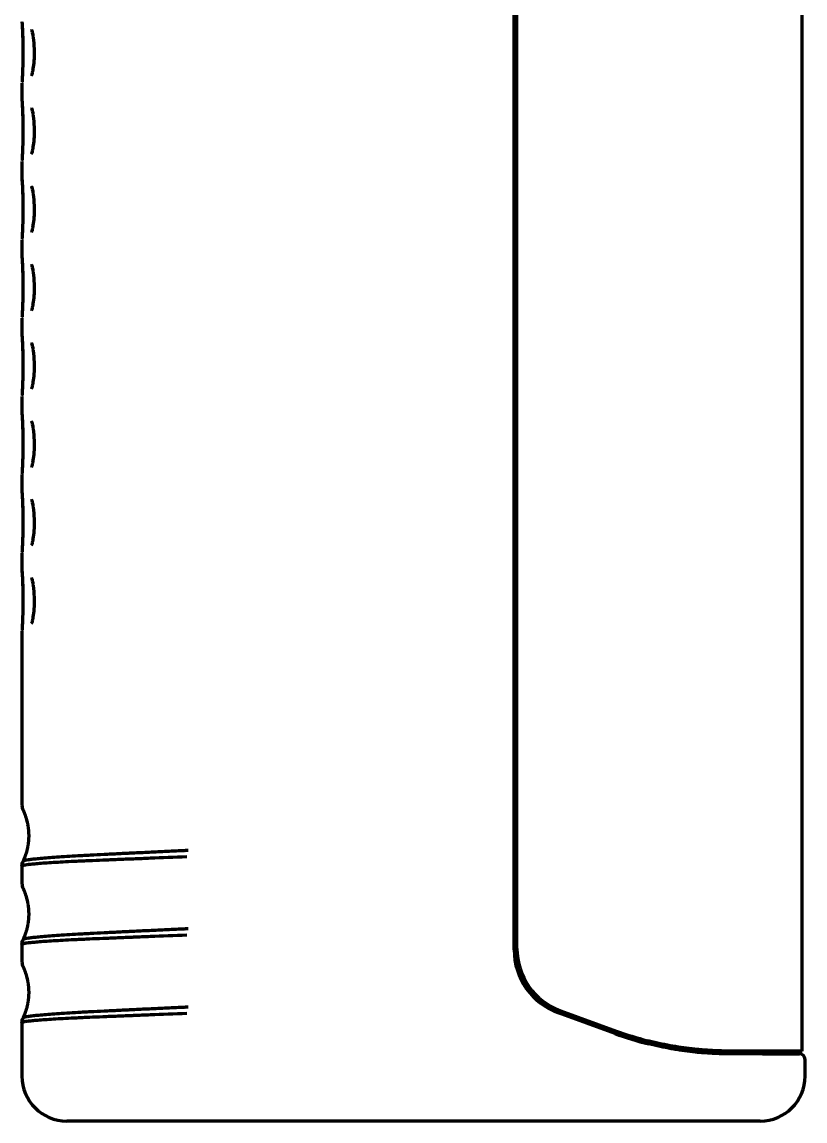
# Model space of a CAD drawing. Header units: inches. Extents: x -3077 to 7201, y 316 to 5463.
# Drawn here: x 5522.78 to 5557.78, y 2771.01 to 2820.12 of the extents above; entities that cross this region are included whole.
import ezdxf

# ---------------------------------------------------------------- set-up
doc = ezdxf.new("R2010")
doc.units = ezdxf.units.IN

msp = doc.modelspace()

# ---------------------------------------------------------------- linework, layer by layer
at = {"linetype": 'Continuous', "lineweight": 70}
for p, q in [((5544.779, 2778.654), (5544.779, 2953.332)), ((5544.826, 2778.716), (5544.826, 2953.271)), ((5544.904, 2778.716), (5544.904, 2953.271)), ((5557.654, 2774.131), (5557.654, 2837.756)), ((5522.779, 2817.391), (5522.779, 2816.621)), ((5522.781, 2817.438), (5522.78, 2817.419)), ((5522.779, 2813.891), (5522.779, 2813.121)), ((5522.781, 2813.938), (5522.78, 2813.919)), ((5522.78, 2813.088), (5522.79, 2812.917)), ((5522.798, 2812.772), (5522.803, 2812.641)), ((5522.779, 2810.391), (5522.779, 2809.621)), ((5522.781, 2810.438), (5522.78, 2810.419)), ((5522.781, 2806.938), (5522.78, 2806.919)), ((5522.779, 2806.891), (5522.779, 2806.121)), ((5522.779, 2803.391), (5522.779, 2802.621)), ((5522.781, 2803.438), (5522.78, 2803.419)), ((5522.779, 2799.891), (5522.779, 2799.121)), ((5522.781, 2799.938), (5522.78, 2799.919)), ((5522.779, 2796.391), (5522.779, 2795.621)), ((5522.781, 2796.438), (5522.78, 2796.419)), ((5522.78, 2795.588), (5522.79, 2795.417)), ((5522.798, 2795.271), (5522.803, 2795.141)), ((5522.779, 2792.891), (5522.779, 2785.112)), ((5522.781, 2792.938), (5522.78, 2792.919)), ((5522.779, 2782.399), (5522.779, 2781.612)), ((5522.779, 2778.899), (5522.779, 2778.112)), ((5549.294, 2774.91), (5546.753, 2775.835)), ((5546.77, 2775.933), (5549.258, 2775.028)), ((5546.848, 2775.933), (5549.336, 2775.028)), ((5522.779, 2775.399), (5522.779, 2773.006)), ((5554.424, 2774.131), (5553.719, 2774.131)), ((5556.001, 2774.131), (5554.424, 2774.131)), ((5555.879, 2774.006), (5554.424, 2774.006)), ((5555.879, 2774.006), (5557.529, 2774.006)), ((5557.654, 2774.131), (5556.001, 2774.131)), ((5557.779, 2773.006), (5557.779, 2773.756)), ((5541.81, 2771.006), (5524.779, 2771.006)), ((5542.755, 2771.006), (5541.81, 2771.006)), ((5550.597, 2771.006), (5542.755, 2771.006)), ((5554.176, 2771.006), (5550.597, 2771.006)), ((5555.779, 2771.006), (5554.176, 2771.006))]:
    msp.add_line(p, q, dxfattribs=at)
for centre, radius, start, end in [((5523.279, 2785.112), 0.5, 180.0006, 191.4961), ((5523.279, 2785.112), 0.5, 191.4961, 204.7126), ((5523.279, 2782.399), 0.5, 168.5023, 180.0077), ((5523.279, 2782.399), 0.5, 155.278, 168.5023), ((5523.279, 2781.612), 0.5, 180.0006, 191.4961), ((5523.279, 2781.612), 0.5, 191.4961, 204.7126), ((5523.279, 2778.899), 0.5, 168.5023, 180.0077), ((5523.279, 2778.899), 0.5, 155.278, 168.5023), ((5547.779, 2778.654), 3, 180, 250), ((5523.279, 2778.112), 0.5, 180.0005, 191.4945), ((5523.279, 2778.112), 0.5, 191.4945, 204.7125), ((5523.279, 2775.399), 0.5, 168.5022, 180.0077), ((5523.279, 2775.399), 0.5, 155.278, 168.5022), ((5556.779, 2774.256), 0.25, 210.0009, 270), ((5557.529, 2773.756), 0.25, 0, 90), ((5524.779, 2773.006), 2, 180, 270), ((5555.779, 2773.006), 2, 270, 0)]:
    msp.add_arc(centre, radius, start, end, dxfattribs=at)
for centre, major_axis, ratio, start_param, end_param in [((5547.776, 2778.716), (0, -2.96), 0.996917, 4.712389, 5.935111), ((5547.855, 2778.716), (0, -2.96), 0.996917, 4.712389, 5.935111), ((5554.346, 2789.096), (0, 14.965), 0.996917, 2.793557, 2.892332), ((5554.425, 2789.096), (0, 14.965), 0.996917, 2.793557, 2.892332), ((5554.424, 2789.006), (-15, 0), 1, 1.22173, 1.326437)]:
    msp.add_ellipse(centre, major_axis=major_axis, ratio=ratio, start_param=start_param, end_param=end_param, dxfattribs=at)
for points, knots in [([(5522.779, 2820.12), (5522.779, 2820.117), (5522.779, 2820.109), (5522.779, 2820.099), (5522.78, 2820.093), (5522.78, 2820.092), (5522.78, 2820.091), (5522.78, 2820.09), (5522.78, 2820.089), (5522.78, 2820.085), (5522.783, 2820.034), (5522.796, 2819.817), (5522.813, 2819.431), (5522.819, 2819.12), (5522.821, 2818.938)], [0, 0, 0, 0, 0.005452, 0.013653, 0.014988, 0.015852, 0.016811, 0.018403, 0.022098, 0.036367, 0.226726, 0.471136, 0.720386, 1, 1, 1, 1]), ([(5522.78, 2820.088), (5522.78, 2820.088), (5522.78, 2820.088), (5522.781, 2820.074), (5522.787, 2819.972), (5522.797, 2819.802), (5522.802, 2819.658), (5522.803, 2819.641)], [0, 0, 0, 0, 0.009366, 0.125992, 0.509132, 0.941773, 1, 1, 1, 1]), ([(5523.199, 2819.783), (5523.201, 2819.78), (5523.208, 2819.763), (5523.233, 2819.678), (5523.259, 2819.569), (5523.271, 2819.475), (5523.273, 2819.454)], [0, 0, 0, 0, 0.178169, 0.4765, 0.887764, 1, 1, 1, 1]), ([(5522.803, 2819.641), (5522.808, 2819.534), (5522.816, 2819.281), (5522.821, 2818.973), (5522.822, 2818.805), (5522.822, 2818.805)], [0, 0, 0, 0, 0.452434, 0.999955, 1, 1, 1, 1]), ([(5522.821, 2818.938), (5522.822, 2818.748), (5522.821, 2818.396), (5522.807, 2817.921), (5522.789, 2817.579), (5522.783, 2817.469), (5522.781, 2817.438)], [0, 0, 0, 0, 0.268394, 0.530216, 0.758686, 1, 1, 1, 1]), ([(5523.32, 2818.874), (5523.321, 2818.858), (5523.329, 2818.697), (5523.314, 2818.396), (5523.286, 2818.103), (5523.264, 2817.997), (5523.26, 2817.979)], [0, 0, 0, 0, 0.051676, 0.507762, 0.911768, 1, 1, 1, 1]), ([(5523.26, 2817.979), (5523.249, 2817.916), (5523.232, 2817.82), (5523.205, 2817.742), (5523.202, 2817.734), (5523.201, 2817.733)], [0, 0, 0, 0, 0.446092, 0.85264, 1, 1, 1, 1]), ([(5522.779, 2816.62), (5522.779, 2816.617), (5522.779, 2816.609), (5522.779, 2816.599), (5522.78, 2816.593), (5522.78, 2816.592), (5522.78, 2816.591), (5522.78, 2816.59), (5522.78, 2816.589), (5522.78, 2816.585), (5522.783, 2816.534), (5522.796, 2816.317), (5522.813, 2815.931), (5522.819, 2815.62), (5522.821, 2815.438)], [0, 0, 0, 0, 0.005453, 0.013653, 0.014988, 0.015852, 0.016811, 0.018403, 0.022097, 0.036366, 0.226687, 0.471099, 0.720346, 1, 1, 1, 1]), ([(5522.78, 2816.588), (5522.78, 2816.588), (5522.78, 2816.588), (5522.781, 2816.574), (5522.787, 2816.472), (5522.797, 2816.302), (5522.802, 2816.158), (5522.803, 2816.141)], [0, 0, 0, 0, 0.009366, 0.125992, 0.509133, 0.941774, 1, 1, 1, 1]), ([(5523.199, 2816.283), (5523.201, 2816.28), (5523.208, 2816.263), (5523.233, 2816.178), (5523.259, 2816.069), (5523.271, 2815.975), (5523.273, 2815.954)], [0, 0, 0, 0, 0.178169, 0.4765, 0.887764, 1, 1, 1, 1]), ([(5522.803, 2816.141), (5522.808, 2816.034), (5522.816, 2815.781), (5522.821, 2815.473), (5522.822, 2815.305), (5522.822, 2815.305)], [0, 0, 0, 0, 0.452435, 0.999956, 1, 1, 1, 1]), ([(5522.821, 2815.438), (5522.822, 2815.248), (5522.821, 2814.896), (5522.807, 2814.421), (5522.789, 2814.079), (5522.783, 2813.969), (5522.781, 2813.938)], [0, 0, 0, 0, 0.268394, 0.530216, 0.758686, 1, 1, 1, 1]), ([(5523.32, 2815.374), (5523.321, 2815.358), (5523.329, 2815.197), (5523.314, 2814.896), (5523.286, 2814.603), (5523.264, 2814.497), (5523.26, 2814.479)], [0, 0, 0, 0, 0.051676, 0.507762, 0.911768, 1, 1, 1, 1]), ([(5523.26, 2814.479), (5523.249, 2814.416), (5523.232, 2814.32), (5523.205, 2814.242), (5523.202, 2814.234), (5523.201, 2814.233)], [0, 0, 0, 0, 0.446092, 0.85264, 1, 1, 1, 1]), ([(5522.779, 2813.12), (5522.779, 2813.117), (5522.779, 2813.109), (5522.779, 2813.099), (5522.78, 2813.093), (5522.78, 2813.092), (5522.78, 2813.091), (5522.78, 2813.09), (5522.78, 2813.089), (5522.78, 2813.085), (5522.783, 2813.034), (5522.796, 2812.817), (5522.813, 2812.431), (5522.819, 2812.12), (5522.821, 2811.938)], [0, 0, 0, 0, 0.005452, 0.013653, 0.014988, 0.015852, 0.016811, 0.018403, 0.022098, 0.036366, 0.226707, 0.471118, 0.720366, 1, 1, 1, 1]), ([(5522.803, 2812.641), (5522.808, 2812.534), (5522.816, 2812.281), (5522.821, 2811.973), (5522.822, 2811.805), (5522.822, 2811.805)], [0, 0, 0, 0, 0.452438, 0.999958, 1, 1, 1, 1]), ([(5523.199, 2812.783), (5523.201, 2812.78), (5523.208, 2812.763), (5523.233, 2812.678), (5523.259, 2812.569), (5523.271, 2812.475), (5523.273, 2812.454)], [0, 0, 0, 0, 0.178169, 0.4765, 0.887764, 1, 1, 1, 1]), ([(5522.821, 2811.938), (5522.822, 2811.748), (5522.821, 2811.396), (5522.807, 2810.921), (5522.789, 2810.579), (5522.783, 2810.469), (5522.781, 2810.438)], [0, 0, 0, 0, 0.268394, 0.530216, 0.758686, 1, 1, 1, 1]), ([(5523.32, 2811.874), (5523.321, 2811.858), (5523.329, 2811.697), (5523.314, 2811.396), (5523.286, 2811.103), (5523.264, 2810.997), (5523.26, 2810.979)], [0, 0, 0, 0, 0.051676, 0.507762, 0.911768, 1, 1, 1, 1]), ([(5523.26, 2810.979), (5523.249, 2810.916), (5523.232, 2810.82), (5523.205, 2810.742), (5523.202, 2810.734), (5523.201, 2810.733)], [0, 0, 0, 0, 0.446092, 0.85264, 1, 1, 1, 1]), ([(5522.779, 2809.62), (5522.779, 2809.617), (5522.779, 2809.609), (5522.779, 2809.599), (5522.78, 2809.593), (5522.78, 2809.592), (5522.78, 2809.591), (5522.78, 2809.59), (5522.78, 2809.589), (5522.78, 2809.585), (5522.783, 2809.534), (5522.796, 2809.317), (5522.813, 2808.931), (5522.819, 2808.62), (5522.821, 2808.438)], [0, 0, 0, 0, 0.005452, 0.013653, 0.014988, 0.015852, 0.016811, 0.018403, 0.022098, 0.036367, 0.22672, 0.47113, 0.720379, 1, 1, 1, 1]), ([(5522.78, 2809.588), (5522.78, 2809.588), (5522.78, 2809.588), (5522.781, 2809.574), (5522.787, 2809.472), (5522.797, 2809.302), (5522.802, 2809.158), (5522.803, 2809.141)], [0, 0, 0, 0, 0.009366, 0.125992, 0.509133, 0.941774, 1, 1, 1, 1]), ([(5522.803, 2809.141), (5522.808, 2809.034), (5522.816, 2808.781), (5522.821, 2808.473), (5522.822, 2808.305), (5522.822, 2808.305)], [0, 0, 0, 0, 0.452436, 0.999956, 1, 1, 1, 1]), ([(5523.199, 2809.283), (5523.201, 2809.28), (5523.208, 2809.263), (5523.233, 2809.178), (5523.259, 2809.069), (5523.271, 2808.975), (5523.273, 2808.954)], [0, 0, 0, 0, 0.178169, 0.4765, 0.887764, 1, 1, 1, 1]), ([(5522.821, 2808.438), (5522.822, 2808.248), (5522.821, 2807.896), (5522.807, 2807.421), (5522.789, 2807.079), (5522.783, 2806.969), (5522.781, 2806.938)], [0, 0, 0, 0, 0.268394, 0.530216, 0.758686, 1, 1, 1, 1]), ([(5523.32, 2808.374), (5523.321, 2808.358), (5523.329, 2808.197), (5523.314, 2807.896), (5523.286, 2807.603), (5523.264, 2807.497), (5523.26, 2807.479)], [0, 0, 0, 0, 0.051676, 0.507762, 0.911768, 1, 1, 1, 1]), ([(5523.26, 2807.479), (5523.249, 2807.416), (5523.232, 2807.32), (5523.205, 2807.242), (5523.202, 2807.234), (5523.201, 2807.233)], [0, 0, 0, 0, 0.446092, 0.85264, 1, 1, 1, 1]), ([(5522.779, 2806.12), (5522.779, 2806.117), (5522.779, 2806.109), (5522.779, 2806.099), (5522.78, 2806.093), (5522.78, 2806.092), (5522.78, 2806.091), (5522.78, 2806.09), (5522.78, 2806.089), (5522.78, 2806.085), (5522.783, 2806.034), (5522.796, 2805.817), (5522.813, 2805.431), (5522.819, 2805.12), (5522.821, 2804.938)], [0, 0, 0, 0, 0.005451, 0.013653, 0.014988, 0.015852, 0.016811, 0.018403, 0.022098, 0.036368, 0.226762, 0.471171, 0.720422, 1, 1, 1, 1]), ([(5522.78, 2806.088), (5522.78, 2806.088), (5522.78, 2806.088), (5522.781, 2806.074), (5522.787, 2805.972), (5522.797, 2805.802), (5522.802, 2805.658), (5522.803, 2805.641)], [0, 0, 0, 0, 0.009366, 0.125992, 0.509132, 0.941773, 1, 1, 1, 1]), ([(5522.803, 2805.641), (5522.808, 2805.534), (5522.816, 2805.281), (5522.821, 2804.973), (5522.822, 2804.805), (5522.822, 2804.805)], [0, 0, 0, 0, 0.452434, 0.999955, 1, 1, 1, 1]), ([(5523.199, 2805.783), (5523.201, 2805.78), (5523.208, 2805.763), (5523.233, 2805.678), (5523.259, 2805.569), (5523.271, 2805.475), (5523.273, 2805.454)], [0, 0, 0, 0, 0.178169, 0.4765, 0.887764, 1, 1, 1, 1]), ([(5522.821, 2804.938), (5522.822, 2804.748), (5522.821, 2804.396), (5522.807, 2803.921), (5522.789, 2803.579), (5522.783, 2803.469), (5522.781, 2803.438)], [0, 0, 0, 0, 0.268394, 0.530216, 0.758686, 1, 1, 1, 1]), ([(5523.32, 2804.874), (5523.321, 2804.858), (5523.329, 2804.697), (5523.314, 2804.396), (5523.286, 2804.103), (5523.264, 2803.997), (5523.26, 2803.979)], [0, 0, 0, 0, 0.051676, 0.507762, 0.911768, 1, 1, 1, 1]), ([(5523.26, 2803.979), (5523.249, 2803.916), (5523.232, 2803.82), (5523.205, 2803.742), (5523.202, 2803.734), (5523.201, 2803.733)], [0, 0, 0, 0, 0.446092, 0.85264, 1, 1, 1, 1]), ([(5522.779, 2802.62), (5522.779, 2802.617), (5522.779, 2802.609), (5522.779, 2802.599), (5522.78, 2802.593), (5522.78, 2802.592), (5522.78, 2802.591), (5522.78, 2802.59), (5522.78, 2802.589), (5522.78, 2802.585), (5522.783, 2802.534), (5522.796, 2802.317), (5522.813, 2801.931), (5522.819, 2801.62), (5522.821, 2801.438)], [0, 0, 0, 0, 0.005453, 0.013653, 0.014988, 0.015852, 0.016811, 0.018403, 0.022097, 0.036365, 0.226672, 0.471084, 0.720331, 1, 1, 1, 1]), ([(5522.78, 2802.588), (5522.78, 2802.588), (5522.78, 2802.588), (5522.781, 2802.574), (5522.787, 2802.472), (5522.797, 2802.302), (5522.802, 2802.158), (5522.803, 2802.141)], [0, 0, 0, 0, 0.009367, 0.125992, 0.509133, 0.941776, 1, 1, 1, 1]), ([(5522.803, 2802.141), (5522.808, 2802.034), (5522.816, 2801.781), (5522.821, 2801.473), (5522.822, 2801.305), (5522.822, 2801.305)], [0, 0, 0, 0, 0.452437, 0.999957, 1, 1, 1, 1]), ([(5523.199, 2802.283), (5523.201, 2802.28), (5523.208, 2802.263), (5523.233, 2802.178), (5523.259, 2802.069), (5523.271, 2801.975), (5523.273, 2801.954)], [0, 0, 0, 0, 0.178169, 0.4765, 0.887764, 1, 1, 1, 1]), ([(5522.821, 2801.438), (5522.822, 2801.248), (5522.821, 2800.896), (5522.807, 2800.421), (5522.789, 2800.079), (5522.783, 2799.969), (5522.781, 2799.938)], [0, 0, 0, 0, 0.268394, 0.530216, 0.758686, 1, 1, 1, 1]), ([(5523.32, 2801.374), (5523.321, 2801.358), (5523.329, 2801.197), (5523.314, 2800.896), (5523.286, 2800.603), (5523.264, 2800.497), (5523.26, 2800.479)], [0, 0, 0, 0, 0.051676, 0.507762, 0.911768, 1, 1, 1, 1]), ([(5523.26, 2800.479), (5523.249, 2800.416), (5523.232, 2800.32), (5523.205, 2800.242), (5523.202, 2800.234), (5523.201, 2800.233)], [0, 0, 0, 0, 0.446092, 0.85264, 1, 1, 1, 1]), ([(5522.779, 2799.12), (5522.779, 2799.117), (5522.779, 2799.109), (5522.779, 2799.099), (5522.78, 2799.093), (5522.78, 2799.092), (5522.78, 2799.091), (5522.78, 2799.09), (5522.78, 2799.089), (5522.78, 2799.085), (5522.783, 2799.034), (5522.796, 2798.817), (5522.813, 2798.431), (5522.819, 2798.12), (5522.821, 2797.938)], [0, 0, 0, 0, 0.005451, 0.013653, 0.014988, 0.015852, 0.016811, 0.018403, 0.022098, 0.036368, 0.226747, 0.471157, 0.720407, 1, 1, 1, 1]), ([(5522.78, 2799.088), (5522.78, 2799.088), (5522.78, 2799.088), (5522.781, 2799.074), (5522.787, 2798.972), (5522.797, 2798.802), (5522.802, 2798.658), (5522.803, 2798.641)], [0, 0, 0, 0, 0.009366, 0.125992, 0.509132, 0.941774, 1, 1, 1, 1]), ([(5522.803, 2798.641), (5522.808, 2798.534), (5522.816, 2798.281), (5522.821, 2797.973), (5522.822, 2797.805), (5522.822, 2797.805)], [0, 0, 0, 0, 0.452435, 0.999956, 1, 1, 1, 1]), ([(5523.199, 2798.783), (5523.201, 2798.78), (5523.208, 2798.763), (5523.233, 2798.678), (5523.259, 2798.569), (5523.271, 2798.475), (5523.273, 2798.454)], [0, 0, 0, 0, 0.178169, 0.4765, 0.887764, 1, 1, 1, 1]), ([(5522.821, 2797.938), (5522.822, 2797.748), (5522.821, 2797.396), (5522.807, 2796.921), (5522.789, 2796.579), (5522.783, 2796.469), (5522.781, 2796.438)], [0, 0, 0, 0, 0.268394, 0.530216, 0.758686, 1, 1, 1, 1]), ([(5523.32, 2797.874), (5523.321, 2797.858), (5523.329, 2797.697), (5523.314, 2797.396), (5523.286, 2797.103), (5523.264, 2796.997), (5523.26, 2796.979)], [0, 0, 0, 0, 0.051676, 0.507762, 0.911768, 1, 1, 1, 1]), ([(5523.26, 2796.979), (5523.249, 2796.916), (5523.232, 2796.82), (5523.205, 2796.742), (5523.202, 2796.734), (5523.201, 2796.733)], [0, 0, 0, 0, 0.446092, 0.85264, 1, 1, 1, 1]), ([(5522.779, 2795.62), (5522.779, 2795.617), (5522.779, 2795.609), (5522.779, 2795.599), (5522.78, 2795.593), (5522.78, 2795.592), (5522.78, 2795.591), (5522.78, 2795.59), (5522.78, 2795.589), (5522.78, 2795.585), (5522.783, 2795.534), (5522.796, 2795.317), (5522.813, 2794.931), (5522.819, 2794.62), (5522.821, 2794.438)], [0, 0, 0, 0, 0.005451, 0.013653, 0.014988, 0.015852, 0.016811, 0.018403, 0.022098, 0.036368, 0.226749, 0.471158, 0.720409, 1, 1, 1, 1]), ([(5522.803, 2795.141), (5522.808, 2795.034), (5522.816, 2794.781), (5522.821, 2794.473), (5522.822, 2794.305), (5522.822, 2794.305)], [0, 0, 0, 0, 0.452434, 0.999955, 1, 1, 1, 1]), ([(5523.199, 2795.283), (5523.201, 2795.28), (5523.208, 2795.263), (5523.233, 2795.178), (5523.259, 2795.069), (5523.271, 2794.975), (5523.273, 2794.954)], [0, 0, 0, 0, 0.178169, 0.4765, 0.887764, 1, 1, 1, 1]), ([(5522.821, 2794.438), (5522.822, 2794.248), (5522.821, 2793.896), (5522.807, 2793.421), (5522.789, 2793.079), (5522.783, 2792.969), (5522.781, 2792.938)], [0, 0, 0, 0, 0.268394, 0.530216, 0.758686, 1, 1, 1, 1]), ([(5523.32, 2794.374), (5523.321, 2794.358), (5523.329, 2794.197), (5523.314, 2793.896), (5523.286, 2793.603), (5523.264, 2793.497), (5523.26, 2793.479)], [0, 0, 0, 0, 0.051676, 0.507762, 0.911768, 1, 1, 1, 1]), ([(5523.26, 2793.479), (5523.249, 2793.416), (5523.232, 2793.32), (5523.205, 2793.242), (5523.202, 2793.234), (5523.201, 2793.233)], [0, 0, 0, 0, 0.446092, 0.85264, 1, 1, 1, 1]), ([(5522.779, 2785.112), (5522.779, 2785.076), (5522.783, 2785.04), (5522.798, 2784.97), (5522.81, 2784.936), (5522.825, 2784.903)], [0, 0, 0, 0, 0.5, 0.5, 1, 1, 1, 1]), ([(5522.779, 2785.111), (5522.779, 2785.075), (5522.783, 2785.04), (5522.798, 2784.969), (5522.81, 2784.935), (5522.825, 2784.903)], [0, 0, 0, 0, 0.5, 0.5, 1, 1, 1, 1]), ([(5522.825, 2784.903), (5522.828, 2784.895), (5522.835, 2784.88), (5522.845, 2784.857), (5522.855, 2784.835), (5522.865, 2784.812), (5522.874, 2784.79), (5522.882, 2784.768), (5522.891, 2784.747), (5522.899, 2784.726), (5522.907, 2784.705), (5522.914, 2784.684), (5522.922, 2784.664), (5522.929, 2784.643), (5522.936, 2784.624), (5522.942, 2784.604), (5522.948, 2784.585), (5522.954, 2784.566), (5522.96, 2784.547), (5522.965, 2784.529), (5522.971, 2784.511), (5522.976, 2784.493), (5522.981, 2784.476), (5522.985, 2784.458), (5522.99, 2784.442), (5522.994, 2784.425), (5522.998, 2784.409), (5523.002, 2784.393), (5523.006, 2784.378), (5523.009, 2784.363), (5523.013, 2784.348), (5523.016, 2784.334), (5523.019, 2784.319), (5523.022, 2784.306), (5523.029, 2784.272), (5523.038, 2784.221), (5523.048, 2784.161), (5523.055, 2784.115), (5523.059, 2784.081), (5523.063, 2784.046), (5523.067, 2784.011), (5523.07, 2783.975), (5523.073, 2783.938), (5523.075, 2783.901), (5523.077, 2783.864), (5523.078, 2783.828), (5523.079, 2783.792), (5523.079, 2783.768), (5523.079, 2783.756)], [0, 0, 0, 0, 0.021445, 0.042584, 0.063416, 0.083942, 0.10416, 0.124071, 0.143675, 0.16297, 0.181957, 0.200636, 0.219006, 0.237068, 0.25482, 0.272263, 0.289397, 0.306221, 0.322736, 0.338941, 0.354836, 0.370421, 0.385696, 0.400662, 0.415317, 0.429662, 0.443696, 0.457421, 0.470835, 0.48394, 0.496734, 0.509218, 0.521392, 0.533257, 0.544811, 0.607442, 0.66674, 0.696456, 0.725603, 0.754432, 0.783094, 0.814862, 0.846359, 0.877592, 0.908566, 0.939287, 0.969763, 1, 1, 1, 1]), ([(5523.079, 2783.751), (5523.079, 2783.744), (5523.079, 2783.731), (5523.079, 2783.71), (5523.078, 2783.69), (5523.078, 2783.669), (5523.077, 2783.648), (5523.076, 2783.627), (5523.075, 2783.606), (5523.073, 2783.585), (5523.072, 2783.564), (5523.07, 2783.542), (5523.069, 2783.521), (5523.066, 2783.495), (5523.063, 2783.466), (5523.059, 2783.432), (5523.055, 2783.397), (5523.048, 2783.351), (5523.039, 2783.292), (5523.028, 2783.234), (5523.018, 2783.189), (5523.011, 2783.156), (5523.003, 2783.122), (5522.994, 2783.087), (5522.985, 2783.05), (5522.974, 2783.012), (5522.962, 2782.972), (5522.95, 2782.931), (5522.936, 2782.889), (5522.921, 2782.845), (5522.904, 2782.8), (5522.887, 2782.754), (5522.868, 2782.706), (5522.847, 2782.658), (5522.832, 2782.625), (5522.825, 2782.609)], [0, 0, 0, 0, 0.017386, 0.034852, 0.0524, 0.070031, 0.087746, 0.105549, 0.123439, 0.141419, 0.15949, 0.177654, 0.195912, 0.214265, 0.242769, 0.271554, 0.300588, 0.330459, 0.389653, 0.453048, 0.479696, 0.507747, 0.537203, 0.568063, 0.600328, 0.633996, 0.669068, 0.705543, 0.743419, 0.782695, 0.82337, 0.86544, 0.908904, 0.953758, 1, 1, 1, 1]), ([(5530.2, 2783.093), (5530.191, 2783.093), (5530.182, 2783.092), (5530.164, 2783.091), (5530.137, 2783.09), (5530.075, 2783.087), (5529.951, 2783.082), (5529.705, 2783.07), (5529.499, 2783.06), (5529.09, 2783.041), (5528.56, 2783.016), (5528.058, 2782.992), (5527.753, 2782.977), (5527.693, 2782.974), (5527.573, 2782.968), (5527.394, 2782.96), (5527.22, 2782.951), (5526.879, 2782.934), (5526.44, 2782.913), (5526.035, 2782.892), (5525.743, 2782.877), (5525.6, 2782.869), (5525.462, 2782.862), (5525.371, 2782.857), (5525.326, 2782.854), (5525.105, 2782.842), (5524.937, 2782.832), (5524.621, 2782.813), (5524.324, 2782.793), (5523.935, 2782.763), (5523.603, 2782.735), (5523.418, 2782.716), (5523.295, 2782.703), (5523.236, 2782.696), (5523.184, 2782.69), (5523.15, 2782.686), (5523.133, 2782.683), (5523.054, 2782.673), (5522.949, 2782.656), (5522.884, 2782.641), (5522.85, 2782.629), (5522.841, 2782.625), (5522.829, 2782.617), (5522.826, 2782.613), (5522.825, 2782.609)], [0, 0, 0, 0, 0.001953, 0.001953, 0.003906, 0.007813, 0.015625, 0.03125, 0.0625, 0.0625, 0.125, 0.1875, 0.1875, 0.203125, 0.203125, 0.21875, 0.25, 0.25, 0.3125, 0.375, 0.375, 0.40625, 0.421875, 0.421875, 0.4375, 0.4375, 0.5, 0.5, 0.5625, 0.625, 0.6875, 0.75, 0.75, 0.78125, 0.796875, 0.796875, 0.8125, 0.8125, 0.875, 0.9375, 0.9375, 0.96875, 0.96875, 1, 1, 1, 1]), ([(5530.151, 2782.807), (5529.578, 2782.786), (5529.034, 2782.765), (5528.26, 2782.735), (5528.009, 2782.725), (5527.704, 2782.712), (5527.643, 2782.71), (5527.523, 2782.705), (5527.345, 2782.698), (5527.171, 2782.691), (5526.829, 2782.677), (5526.391, 2782.659), (5525.985, 2782.642), (5525.694, 2782.63), (5525.551, 2782.624), (5525.413, 2782.618), (5525.322, 2782.613), (5525.277, 2782.611), (5525.055, 2782.601), (5524.888, 2782.593), (5524.571, 2782.576), (5524.274, 2782.559), (5523.886, 2782.534), (5523.553, 2782.509), (5523.369, 2782.493), (5523.246, 2782.481), (5523.188, 2782.475), (5523.135, 2782.47), (5523.101, 2782.466), (5523.085, 2782.464), (5523.006, 2782.455), (5522.901, 2782.441), (5522.837, 2782.428), (5522.804, 2782.417), (5522.795, 2782.414), (5522.783, 2782.407), (5522.78, 2782.404), (5522.779, 2782.4)], [0, 0, 0, 0, 0.125, 0.125, 0.1875, 0.1875, 0.203125, 0.203125, 0.21875, 0.25, 0.25, 0.3125, 0.375, 0.375, 0.40625, 0.421875, 0.421875, 0.4375, 0.4375, 0.5, 0.5, 0.5625, 0.625, 0.6875, 0.75, 0.75, 0.78125, 0.796875, 0.796875, 0.8125, 0.8125, 0.875, 0.9375, 0.9375, 0.96875, 0.96875, 1, 1, 1, 1]), ([(5522.779, 2782.4), (5522.779, 2782.436), (5522.783, 2782.472), (5522.798, 2782.542), (5522.81, 2782.576), (5522.825, 2782.609)], [0, 0, 0, 0, 0.5, 0.5, 1, 1, 1, 1]), ([(5522.779, 2781.612), (5522.779, 2781.576), (5522.783, 2781.54), (5522.798, 2781.47), (5522.81, 2781.436), (5522.825, 2781.403)], [0, 0, 0, 0, 0.5, 0.5, 1, 1, 1, 1]), ([(5522.779, 2781.611), (5522.779, 2781.575), (5522.783, 2781.54), (5522.798, 2781.469), (5522.81, 2781.435), (5522.825, 2781.403)], [0, 0, 0, 0, 0.5, 0.5, 1, 1, 1, 1]), ([(5522.825, 2781.403), (5522.828, 2781.395), (5522.835, 2781.38), (5522.845, 2781.357), (5522.855, 2781.335), (5522.865, 2781.312), (5522.874, 2781.29), (5522.882, 2781.268), (5522.891, 2781.247), (5522.899, 2781.226), (5522.907, 2781.205), (5522.914, 2781.184), (5522.922, 2781.164), (5522.929, 2781.143), (5522.936, 2781.124), (5522.942, 2781.104), (5522.948, 2781.085), (5522.954, 2781.066), (5522.96, 2781.047), (5522.965, 2781.029), (5522.971, 2781.011), (5522.976, 2780.993), (5522.981, 2780.976), (5522.985, 2780.958), (5522.99, 2780.942), (5522.994, 2780.925), (5522.998, 2780.909), (5523.002, 2780.893), (5523.006, 2780.878), (5523.009, 2780.863), (5523.013, 2780.848), (5523.016, 2780.834), (5523.019, 2780.819), (5523.022, 2780.806), (5523.029, 2780.772), (5523.038, 2780.721), (5523.048, 2780.661), (5523.055, 2780.615), (5523.059, 2780.581), (5523.063, 2780.546), (5523.067, 2780.511), (5523.07, 2780.475), (5523.073, 2780.438), (5523.075, 2780.401), (5523.077, 2780.364), (5523.078, 2780.328), (5523.079, 2780.292), (5523.079, 2780.268), (5523.079, 2780.256)], [0, 0, 0, 0, 0.021445, 0.042584, 0.063416, 0.083942, 0.10416, 0.124071, 0.143675, 0.16297, 0.181957, 0.200636, 0.219006, 0.237068, 0.25482, 0.272263, 0.289397, 0.306221, 0.322736, 0.338941, 0.354836, 0.370421, 0.385696, 0.400662, 0.415317, 0.429662, 0.443696, 0.457421, 0.470835, 0.48394, 0.496734, 0.509218, 0.521392, 0.533257, 0.544811, 0.607442, 0.66674, 0.696456, 0.725603, 0.754432, 0.783094, 0.814862, 0.846359, 0.877592, 0.908566, 0.939287, 0.969763, 1, 1, 1, 1]), ([(5523.079, 2780.251), (5523.079, 2780.244), (5523.079, 2780.231), (5523.079, 2780.21), (5523.078, 2780.19), (5523.078, 2780.169), (5523.077, 2780.148), (5523.076, 2780.127), (5523.075, 2780.106), (5523.073, 2780.085), (5523.072, 2780.064), (5523.07, 2780.042), (5523.069, 2780.021), (5523.066, 2779.995), (5523.063, 2779.966), (5523.059, 2779.932), (5523.055, 2779.897), (5523.048, 2779.851), (5523.039, 2779.792), (5523.028, 2779.734), (5523.018, 2779.689), (5523.011, 2779.656), (5523.003, 2779.622), (5522.994, 2779.587), (5522.985, 2779.55), (5522.974, 2779.512), (5522.962, 2779.472), (5522.95, 2779.431), (5522.936, 2779.389), (5522.921, 2779.345), (5522.904, 2779.3), (5522.887, 2779.254), (5522.868, 2779.206), (5522.847, 2779.158), (5522.832, 2779.125), (5522.825, 2779.109)], [0, 0, 0, 0, 0.017386, 0.034852, 0.0524, 0.070031, 0.087746, 0.105549, 0.123439, 0.141419, 0.15949, 0.177654, 0.195912, 0.214265, 0.242769, 0.271554, 0.300588, 0.330459, 0.389653, 0.453048, 0.479696, 0.507747, 0.537203, 0.568063, 0.600328, 0.633996, 0.669068, 0.705543, 0.743419, 0.782695, 0.82337, 0.86544, 0.908904, 0.953758, 1, 1, 1, 1]), ([(5530.2, 2779.593), (5530.191, 2779.593), (5530.182, 2779.592), (5530.164, 2779.591), (5530.137, 2779.59), (5530.075, 2779.587), (5529.951, 2779.582), (5529.705, 2779.57), (5529.499, 2779.56), (5529.09, 2779.541), (5528.56, 2779.516), (5528.058, 2779.492), (5527.753, 2779.477), (5527.693, 2779.474), (5527.573, 2779.468), (5527.394, 2779.46), (5527.22, 2779.451), (5526.879, 2779.434), (5526.44, 2779.413), (5526.035, 2779.392), (5525.743, 2779.377), (5525.6, 2779.369), (5525.462, 2779.362), (5525.371, 2779.357), (5525.326, 2779.354), (5525.105, 2779.342), (5524.937, 2779.332), (5524.621, 2779.313), (5524.324, 2779.293), (5523.935, 2779.263), (5523.603, 2779.235), (5523.418, 2779.216), (5523.295, 2779.203), (5523.236, 2779.196), (5523.184, 2779.19), (5523.15, 2779.186), (5523.133, 2779.183), (5523.054, 2779.173), (5522.949, 2779.156), (5522.884, 2779.141), (5522.85, 2779.129), (5522.841, 2779.125), (5522.829, 2779.117), (5522.826, 2779.113), (5522.825, 2779.109)], [0, 0, 0, 0, 0.001953, 0.001953, 0.003906, 0.007813, 0.015625, 0.03125, 0.0625, 0.0625, 0.125, 0.1875, 0.1875, 0.203125, 0.203125, 0.21875, 0.25, 0.25, 0.3125, 0.375, 0.375, 0.40625, 0.421875, 0.421875, 0.4375, 0.4375, 0.5, 0.5, 0.5625, 0.625, 0.6875, 0.75, 0.75, 0.78125, 0.796875, 0.796875, 0.8125, 0.8125, 0.875, 0.9375, 0.9375, 0.96875, 0.96875, 1, 1, 1, 1]), ([(5530.151, 2779.307), (5529.578, 2779.286), (5529.034, 2779.265), (5528.26, 2779.235), (5528.009, 2779.225), (5527.704, 2779.212), (5527.643, 2779.21), (5527.523, 2779.205), (5527.345, 2779.198), (5527.171, 2779.191), (5526.829, 2779.177), (5526.391, 2779.159), (5525.985, 2779.142), (5525.694, 2779.13), (5525.551, 2779.124), (5525.413, 2779.118), (5525.322, 2779.113), (5525.277, 2779.111), (5525.055, 2779.101), (5524.888, 2779.093), (5524.571, 2779.076), (5524.274, 2779.059), (5523.886, 2779.034), (5523.553, 2779.009), (5523.369, 2778.993), (5523.246, 2778.981), (5523.188, 2778.975), (5523.135, 2778.97), (5523.101, 2778.966), (5523.085, 2778.964), (5523.006, 2778.955), (5522.901, 2778.941), (5522.837, 2778.928), (5522.804, 2778.917), (5522.795, 2778.914), (5522.783, 2778.907), (5522.78, 2778.904), (5522.779, 2778.9)], [0, 0, 0, 0, 0.125, 0.125, 0.1875, 0.1875, 0.203125, 0.203125, 0.21875, 0.25, 0.25, 0.3125, 0.375, 0.375, 0.40625, 0.421875, 0.421875, 0.4375, 0.4375, 0.5, 0.5, 0.5625, 0.625, 0.6875, 0.75, 0.75, 0.78125, 0.796875, 0.796875, 0.8125, 0.8125, 0.875, 0.9375, 0.9375, 0.96875, 0.96875, 1, 1, 1, 1]), ([(5522.779, 2778.9), (5522.779, 2778.936), (5522.783, 2778.972), (5522.798, 2779.042), (5522.81, 2779.076), (5522.825, 2779.109)], [0, 0, 0, 0, 0.5, 0.5, 1, 1, 1, 1]), ([(5522.779, 2778.112), (5522.779, 2778.076), (5522.783, 2778.04), (5522.798, 2777.97), (5522.81, 2777.936), (5522.825, 2777.903)], [0, 0, 0, 0, 0.5, 0.5, 1, 1, 1, 1]), ([(5522.779, 2778.111), (5522.779, 2778.075), (5522.783, 2778.04), (5522.798, 2777.969), (5522.81, 2777.935), (5522.825, 2777.903)], [0, 0, 0, 0, 0.5, 0.5, 1, 1, 1, 1]), ([(5522.825, 2777.903), (5522.828, 2777.895), (5522.835, 2777.88), (5522.845, 2777.857), (5522.855, 2777.835), (5522.865, 2777.812), (5522.874, 2777.79), (5522.882, 2777.768), (5522.891, 2777.747), (5522.899, 2777.726), (5522.907, 2777.705), (5522.914, 2777.684), (5522.922, 2777.664), (5522.929, 2777.643), (5522.936, 2777.624), (5522.942, 2777.604), (5522.948, 2777.585), (5522.954, 2777.566), (5522.96, 2777.547), (5522.965, 2777.529), (5522.971, 2777.511), (5522.976, 2777.493), (5522.981, 2777.476), (5522.985, 2777.458), (5522.99, 2777.442), (5522.994, 2777.425), (5522.998, 2777.409), (5523.002, 2777.393), (5523.006, 2777.378), (5523.009, 2777.363), (5523.013, 2777.348), (5523.016, 2777.334), (5523.019, 2777.319), (5523.022, 2777.306), (5523.029, 2777.272), (5523.038, 2777.221), (5523.048, 2777.161), (5523.055, 2777.115), (5523.059, 2777.081), (5523.063, 2777.046), (5523.067, 2777.011), (5523.07, 2776.975), (5523.073, 2776.938), (5523.075, 2776.901), (5523.077, 2776.864), (5523.078, 2776.828), (5523.079, 2776.792), (5523.079, 2776.768), (5523.079, 2776.756)], [0, 0, 0, 0, 0.021445, 0.042584, 0.063416, 0.083942, 0.10416, 0.124071, 0.143675, 0.16297, 0.181957, 0.200636, 0.219006, 0.237068, 0.25482, 0.272263, 0.289397, 0.306221, 0.322736, 0.338941, 0.354836, 0.370421, 0.385696, 0.400662, 0.415317, 0.429662, 0.443696, 0.457421, 0.470835, 0.48394, 0.496734, 0.509218, 0.521392, 0.533257, 0.544811, 0.607442, 0.66674, 0.696456, 0.725603, 0.754432, 0.783094, 0.814862, 0.846359, 0.877592, 0.908566, 0.939287, 0.969763, 1, 1, 1, 1]), ([(5523.079, 2776.751), (5523.079, 2776.744), (5523.079, 2776.731), (5523.079, 2776.71), (5523.078, 2776.69), (5523.078, 2776.669), (5523.077, 2776.648), (5523.076, 2776.627), (5523.075, 2776.606), (5523.073, 2776.585), (5523.072, 2776.564), (5523.07, 2776.542), (5523.069, 2776.521), (5523.066, 2776.495), (5523.063, 2776.466), (5523.059, 2776.432), (5523.055, 2776.397), (5523.048, 2776.351), (5523.039, 2776.292), (5523.028, 2776.234), (5523.018, 2776.189), (5523.011, 2776.156), (5523.003, 2776.122), (5522.994, 2776.087), (5522.985, 2776.05), (5522.974, 2776.012), (5522.962, 2775.972), (5522.95, 2775.931), (5522.936, 2775.889), (5522.921, 2775.845), (5522.904, 2775.8), (5522.887, 2775.754), (5522.868, 2775.706), (5522.847, 2775.658), (5522.832, 2775.625), (5522.825, 2775.609)], [0, 0, 0, 0, 0.017386, 0.034852, 0.0524, 0.070031, 0.087746, 0.105549, 0.123439, 0.141419, 0.15949, 0.177654, 0.195912, 0.214265, 0.242769, 0.271554, 0.300588, 0.330459, 0.389653, 0.453048, 0.479696, 0.507747, 0.537203, 0.568063, 0.600328, 0.633996, 0.669068, 0.705543, 0.743419, 0.782695, 0.82337, 0.86544, 0.908904, 0.953758, 1, 1, 1, 1]), ([(5530.2, 2776.093), (5530.191, 2776.093), (5530.182, 2776.092), (5530.164, 2776.091), (5530.137, 2776.09), (5530.075, 2776.087), (5529.951, 2776.082), (5529.705, 2776.07), (5529.499, 2776.06), (5529.09, 2776.041), (5528.56, 2776.016), (5528.058, 2775.992), (5527.753, 2775.977), (5527.693, 2775.974), (5527.573, 2775.968), (5527.394, 2775.96), (5527.22, 2775.951), (5526.879, 2775.934), (5526.44, 2775.913), (5526.035, 2775.892), (5525.743, 2775.877), (5525.6, 2775.869), (5525.462, 2775.862), (5525.371, 2775.857), (5525.326, 2775.854), (5525.105, 2775.842), (5524.937, 2775.832), (5524.621, 2775.813), (5524.324, 2775.793), (5523.935, 2775.763), (5523.603, 2775.735), (5523.418, 2775.716), (5523.295, 2775.703), (5523.236, 2775.696), (5523.184, 2775.69), (5523.15, 2775.686), (5523.133, 2775.683), (5523.054, 2775.673), (5522.949, 2775.656), (5522.884, 2775.641), (5522.85, 2775.629), (5522.841, 2775.625), (5522.829, 2775.617), (5522.826, 2775.613), (5522.825, 2775.609)], [0, 0, 0, 0, 0.001953, 0.001953, 0.003906, 0.007812, 0.015625, 0.03125, 0.0625, 0.0625, 0.125, 0.1875, 0.1875, 0.203125, 0.203125, 0.21875, 0.25, 0.25, 0.3125, 0.375, 0.375, 0.40625, 0.421875, 0.421875, 0.4375, 0.4375, 0.5, 0.5, 0.5625, 0.625, 0.6875, 0.75, 0.75, 0.78125, 0.796875, 0.796875, 0.8125, 0.8125, 0.875, 0.9375, 0.9375, 0.96875, 0.96875, 1, 1, 1, 1]), ([(5530.151, 2775.807), (5529.578, 2775.786), (5529.034, 2775.765), (5528.26, 2775.735), (5528.009, 2775.725), (5527.704, 2775.712), (5527.643, 2775.71), (5527.523, 2775.705), (5527.345, 2775.698), (5527.171, 2775.691), (5526.829, 2775.677), (5526.391, 2775.659), (5525.985, 2775.642), (5525.694, 2775.63), (5525.551, 2775.624), (5525.413, 2775.618), (5525.322, 2775.613), (5525.277, 2775.611), (5525.055, 2775.601), (5524.888, 2775.593), (5524.571, 2775.576), (5524.274, 2775.559), (5523.886, 2775.534), (5523.553, 2775.509), (5523.369, 2775.493), (5523.246, 2775.481), (5523.188, 2775.475), (5523.135, 2775.47), (5523.101, 2775.466), (5523.085, 2775.464), (5523.006, 2775.455), (5522.901, 2775.441), (5522.837, 2775.428), (5522.804, 2775.417), (5522.795, 2775.414), (5522.783, 2775.407), (5522.78, 2775.404), (5522.779, 2775.4)], [0, 0, 0, 0, 0.125, 0.125, 0.1875, 0.1875, 0.203125, 0.203125, 0.21875, 0.25, 0.25, 0.3125, 0.375, 0.375, 0.40625, 0.421875, 0.421875, 0.4375, 0.4375, 0.5, 0.5, 0.5625, 0.625, 0.6875, 0.75, 0.75, 0.78125, 0.796875, 0.796875, 0.8125, 0.8125, 0.875, 0.9375, 0.9375, 0.96875, 0.96875, 1, 1, 1, 1]), ([(5522.779, 2775.4), (5522.779, 2775.436), (5522.783, 2775.472), (5522.798, 2775.542), (5522.81, 2775.576), (5522.825, 2775.609)], [0, 0, 0, 0, 0.5, 0.5, 1, 1, 1, 1]), ([(5554.424, 2774.131), (5554.3, 2774.131), (5554.171, 2774.132), (5553.904, 2774.139), (5553.766, 2774.145), (5553.482, 2774.16), (5553.335, 2774.17), (5553.109, 2774.189), (5553.033, 2774.196), (5552.916, 2774.207), (5552.877, 2774.211), (5552.799, 2774.22), (5552.759, 2774.224), (5552.562, 2774.247), (5552.402, 2774.268), (5552.079, 2774.316), (5551.915, 2774.343), (5551.586, 2774.403), (5551.419, 2774.437), (5551.209, 2774.482), (5551.167, 2774.492), (5551.082, 2774.511), (5551.04, 2774.521), (5550.913, 2774.551), (5550.828, 2774.572), (5550.744, 2774.593)], [0, 0, 0, 0, 0.125, 0.125, 0.25, 0.25, 0.375, 0.375, 0.4375, 0.4375, 0.46875, 0.46875, 0.5, 0.5, 0.625, 0.625, 0.75, 0.75, 0.875, 0.875, 0.90625, 0.90625, 0.9375, 0.9375, 1, 1, 1, 1]), ([(5554.424, 2774.006), (5554.304, 2774.006), (5554.18, 2774.007), (5553.921, 2774.014), (5553.787, 2774.019), (5553.51, 2774.033), (5553.367, 2774.042), (5553.145, 2774.06), (5553.07, 2774.067), (5552.955, 2774.078), (5552.917, 2774.082), (5552.84, 2774.09), (5552.801, 2774.094), (5552.606, 2774.116), (5552.448, 2774.136), (5552.206, 2774.17), (5552.125, 2774.183), (5552.002, 2774.203), (5551.961, 2774.209), (5551.878, 2774.223), (5551.837, 2774.23), (5551.631, 2774.267), (5551.299, 2774.332), (5550.963, 2774.409), (5550.795, 2774.451)], [0, 0, 0, 0, 0.125, 0.125, 0.25, 0.25, 0.375, 0.375, 0.4375, 0.4375, 0.46875, 0.46875, 0.5, 0.5, 0.625, 0.625, 0.6875, 0.6875, 0.71875, 0.71875, 0.75, 0.75, 0.875, 1, 1, 1, 1])]:
    msp.add_open_spline(points, degree=3, knots=knots, dxfattribs=at)
for points, degree in [([(5523.273, 2819.454), (5523.314, 2819.209), (5523.319, 2818.887)], 2), ([(5523.319, 2818.887), (5523.32, 2818.874)], 1), ([(5523.273, 2815.954), (5523.314, 2815.709), (5523.319, 2815.387)], 2), ([(5523.319, 2815.387), (5523.32, 2815.374)], 1), ([(5523.273, 2812.454), (5523.314, 2812.209), (5523.319, 2811.887)], 2), ([(5523.319, 2811.887), (5523.32, 2811.874)], 1), ([(5523.273, 2808.954), (5523.314, 2808.709), (5523.319, 2808.387)], 2), ([(5523.319, 2808.387), (5523.32, 2808.374)], 1), ([(5523.273, 2805.454), (5523.314, 2805.209), (5523.319, 2804.887)], 2), ([(5523.319, 2804.887), (5523.32, 2804.874)], 1), ([(5523.273, 2801.954), (5523.314, 2801.709), (5523.319, 2801.387)], 2), ([(5523.319, 2801.387), (5523.32, 2801.374)], 1), ([(5523.273, 2798.454), (5523.314, 2798.209), (5523.319, 2797.887)], 2), ([(5523.319, 2797.887), (5523.32, 2797.874)], 1), ([(5523.273, 2794.954), (5523.314, 2794.709), (5523.319, 2794.387)], 2), ([(5523.319, 2794.387), (5523.32, 2794.374)], 1)]:
    msp.add_open_spline(points, degree=degree, dxfattribs=at)

doc.saveas('drawing.dxf')
